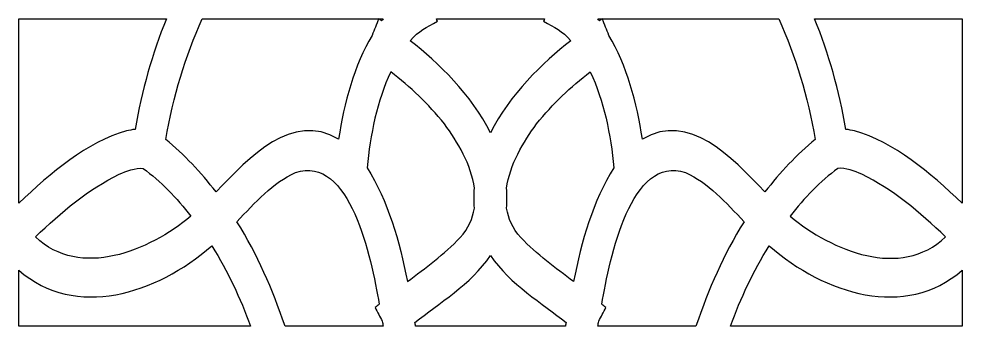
# Model space of a CAD drawing. Header units: centimetres. Extents: x 8.3 to 12.1, y -8.6 to 8.4.
# Drawn here: x 8.293 to 12.057, y 7.2 to 8.427 of the extents above; entities that cross this region are included whole.
import ezdxf

# ---------------------------------------------------------------- set-up
doc = ezdxf.new("R2010")
doc.units = ezdxf.units.CM
doc.header["$MEASUREMENT"] = 0
doc.layers.add('layer 1', color=7, linetype='Continuous')

msp = doc.modelspace()

# ---------------------------------------------------------------- linework, layer by layer
at = {"layer": 'layer 1', "color": 7, "lineweight": 30}
for points, knots in [([(8.88173, 8.42707), (8.68545, 8.42707), (8.48918, 8.42707), (8.29291, 8.42707), (8.29291, 8.42707), (8.29291, 8.18177), (8.29291, 7.93649), (8.29291, 7.6912), (8.29291, 7.6912), (8.42037, 7.81287), (8.565, 7.93483), (8.72195, 7.97967), (8.72195, 7.97967), (8.7336, 7.98204), (8.74505, 7.98446), (8.7568, 7.98575), (8.7568, 7.98575), (8.78321, 8.1412), (8.82525, 8.28805), (8.88173, 8.42707)], [0, 0, 0, 0, 0.1666667, 0.1666667, 0.1666667, 0.1666667, 0.3333333, 0.3333333, 0.3333333, 0.3333333, 0.5, 0.5, 0.5, 0.5, 0.6666667, 0.6666667, 0.6666667, 0.6666667, 1, 1, 1, 1]), ([(9.7288, 8.42707), (9.49418, 8.42707), (9.25956, 8.42707), (9.02493, 8.42707), (9.02493, 8.42707), (8.95685, 8.27697), (8.90813, 8.11742), (8.87893, 7.94531), (8.87893, 7.94531), (8.95235, 7.88571), (9.01914, 7.81421), (9.07987, 7.73564), (9.07987, 7.73564), (9.21541, 7.87618), (9.38144, 8.05694), (9.5689, 7.94703), (9.5689, 7.94703), (9.5901, 8.09075), (9.63127, 8.24291), (9.70232, 8.36109), (9.70232, 8.36109), (9.71115, 8.38307), (9.71998, 8.40507), (9.7288, 8.42707)], [0, 0, 0, 0, 0.1428571, 0.1428571, 0.1428571, 0.1428571, 0.2857143, 0.2857143, 0.2857143, 0.2857143, 0.4285714, 0.4285714, 0.4285714, 0.4285714, 0.5714286, 0.5714286, 0.5714286, 0.5714286, 0.7142857, 0.7142857, 0.7142857, 0.7142857, 1, 1, 1, 1]), ([(9.74618, 8.42707), (9.74042, 8.42707), (9.73465, 8.42707), (9.72889, 8.42707), (9.72889, 8.42707), (9.73274, 8.42455), (9.73657, 8.42203), (9.74042, 8.41951), (9.74042, 8.41951), (9.74235, 8.42208), (9.74427, 8.4246), (9.74618, 8.42707)], [0, 0, 0, 0, 0.25, 0.25, 0.25, 0.25, 0.5, 0.5, 0.5, 0.5, 1, 1, 1, 1]), ([(10.39018, 8.42707), (10.24654, 8.42707), (10.10292, 8.42707), (9.95928, 8.42707), (9.95928, 8.42707), (9.96054, 8.42393), (9.9618, 8.42079), (9.96306, 8.41765), (9.96306, 8.41765), (9.91898, 8.39312), (9.88905, 8.3798), (9.85462, 8.3399), (9.85462, 8.3399), (9.96706, 8.25183), (10.09792, 8.12477), (10.17473, 7.97146), (10.17473, 7.97146), (10.25153, 8.12477), (10.3824, 8.25183), (10.49484, 8.3399), (10.49484, 8.3399), (10.46041, 8.3798), (10.43047, 8.39312), (10.3864, 8.41765), (10.3864, 8.41765), (10.38765, 8.42079), (10.38891, 8.42393), (10.39018, 8.42707)], [0, 0, 0, 0, 0.125, 0.125, 0.125, 0.125, 0.25, 0.25, 0.25, 0.25, 0.375, 0.375, 0.375, 0.375, 0.5, 0.5, 0.5, 0.5, 0.625, 0.625, 0.625, 0.625, 0.75, 0.75, 0.75, 0.75, 1, 1, 1, 1]), ([(10.62057, 8.42707), (10.61481, 8.42707), (10.60904, 8.42707), (10.60328, 8.42707), (10.60328, 8.42707), (10.60519, 8.4246), (10.60711, 8.42208), (10.60904, 8.41951), (10.60904, 8.41951), (10.61288, 8.42203), (10.61673, 8.42455), (10.62057, 8.42707)], [0, 0, 0, 0, 0.25, 0.25, 0.25, 0.25, 0.5, 0.5, 0.5, 0.5, 1, 1, 1, 1]), ([(11.32452, 8.42707), (11.0899, 8.42707), (10.85528, 8.42707), (10.62065, 8.42707), (10.62065, 8.42707), (10.62948, 8.40507), (10.63831, 8.38307), (10.64714, 8.36109), (10.64714, 8.36109), (10.71819, 8.24291), (10.75936, 8.09075), (10.78056, 7.94703), (10.78056, 7.94703), (10.96801, 8.05694), (11.13404, 7.87618), (11.26959, 7.73564), (11.26959, 7.73564), (11.33031, 7.81421), (11.39711, 7.88571), (11.47053, 7.94531), (11.47053, 7.94531), (11.44133, 8.11742), (11.39261, 8.27697), (11.32452, 8.42707)], [0, 0, 0, 0, 0.1428571, 0.1428571, 0.1428571, 0.1428571, 0.2857143, 0.2857143, 0.2857143, 0.2857143, 0.4285714, 0.4285714, 0.4285714, 0.4285714, 0.5714286, 0.5714286, 0.5714286, 0.5714286, 0.7142857, 0.7142857, 0.7142857, 0.7142857, 1, 1, 1, 1]), ([(12.05654, 8.42707), (11.86027, 8.42707), (11.66401, 8.42707), (11.46773, 8.42707), (11.46773, 8.42707), (11.52421, 8.28805), (11.56626, 8.1412), (11.59266, 7.98575), (11.59266, 7.98575), (11.60441, 7.98446), (11.61586, 7.98204), (11.62751, 7.97967), (11.62751, 7.97967), (11.78445, 7.93483), (11.92909, 7.81287), (12.05654, 7.6912), (12.05654, 7.6912), (12.05654, 7.93649), (12.05654, 8.18177), (12.05654, 8.42707)], [0, 0, 0, 0, 0.1666667, 0.1666667, 0.1666667, 0.1666667, 0.3333333, 0.3333333, 0.3333333, 0.3333333, 0.5, 0.5, 0.5, 0.5, 0.6666667, 0.6666667, 0.6666667, 0.6666667, 1, 1, 1, 1]), ([(10.11067, 7.75131), (10.10856, 7.72495), (10.10839, 7.69812), (10.11048, 7.67087), (10.11048, 7.67087), (10.1039, 7.62981), (10.08644, 7.59019), (10.0542, 7.55404), (10.0542, 7.55404), (9.98984, 7.48586), (9.91495, 7.43313), (9.84352, 7.37749), (9.84352, 7.37749), (9.81156, 7.5392), (9.76554, 7.70063), (9.68212, 7.83266), (9.68212, 7.83266), (9.69474, 7.9634), (9.72261, 8.1007), (9.77664, 8.21508), (9.77664, 8.21508), (9.85442, 8.15597), (9.92612, 8.08734), (9.99078, 8.00731), (9.99078, 8.00731), (10.04433, 7.93613), (10.09781, 7.84351), (10.11067, 7.75131)], [0, 0, 0, 0, 0.125, 0.125, 0.125, 0.125, 0.25, 0.25, 0.25, 0.25, 0.375, 0.375, 0.375, 0.375, 0.5, 0.5, 0.5, 0.5, 0.625, 0.625, 0.625, 0.625, 0.75, 0.75, 0.75, 0.75, 1, 1, 1, 1]), ([(10.23879, 7.75131), (10.24091, 7.72495), (10.24107, 7.69812), (10.23898, 7.67087), (10.23898, 7.67087), (10.24556, 7.62982), (10.26302, 7.59019), (10.29526, 7.55404), (10.29526, 7.55404), (10.35962, 7.48586), (10.43452, 7.43313), (10.50593, 7.37749), (10.50593, 7.37749), (10.53789, 7.53919), (10.58391, 7.70063), (10.66733, 7.83266), (10.66733, 7.83266), (10.65471, 7.9634), (10.62684, 8.1007), (10.57282, 8.21508), (10.57282, 8.21508), (10.49504, 8.15597), (10.42334, 8.08734), (10.35867, 8.00731), (10.35867, 8.00731), (10.30513, 7.93613), (10.25165, 7.84351), (10.23879, 7.75131)], [0, 0, 0, 0, 0.125, 0.125, 0.125, 0.125, 0.25, 0.25, 0.25, 0.25, 0.375, 0.375, 0.375, 0.375, 0.5, 0.5, 0.5, 0.5, 0.625, 0.625, 0.625, 0.625, 0.75, 0.75, 0.75, 0.75, 1, 1, 1, 1]), ([(9.35486, 7.1998), (9.4854, 7.1998), (9.61595, 7.1998), (9.74649, 7.1998), (9.74649, 7.1998), (9.74531, 7.20653), (9.74413, 7.21326), (9.74294, 7.22), (9.74294, 7.22), (9.73335, 7.23794), (9.72374, 7.25588), (9.71414, 7.27382), (9.71414, 7.27382), (9.71978, 7.27839), (9.72543, 7.28296), (9.73107, 7.28754), (9.73107, 7.28754), (9.69835, 7.47378), (9.61326, 7.88677), (9.39679, 7.81287), (9.39679, 7.81287), (9.30754, 7.77547), (9.234, 7.6909), (9.1628, 7.61704), (9.1628, 7.61704), (9.2455, 7.48495), (9.30429, 7.34776), (9.35486, 7.1998)], [0, 0, 0, 0, 0.125, 0.125, 0.125, 0.125, 0.25, 0.25, 0.25, 0.25, 0.375, 0.375, 0.375, 0.375, 0.5, 0.5, 0.5, 0.5, 0.625, 0.625, 0.625, 0.625, 0.75, 0.75, 0.75, 0.75, 1, 1, 1, 1]), ([(10.60297, 7.1998), (10.73352, 7.1998), (10.86405, 7.1998), (10.9946, 7.1998), (10.9946, 7.1998), (11.04518, 7.34776), (11.10396, 7.48495), (11.18665, 7.61704), (11.18665, 7.61704), (11.11546, 7.6909), (11.04192, 7.77547), (10.95267, 7.81287), (10.95267, 7.81287), (10.7362, 7.88677), (10.6511, 7.47378), (10.61838, 7.28755), (10.61838, 7.28755), (10.62402, 7.28297), (10.62966, 7.2784), (10.63531, 7.27382), (10.63531, 7.27382), (10.62571, 7.25588), (10.61611, 7.23794), (10.60651, 7.21999), (10.60651, 7.21999), (10.60533, 7.21326), (10.60415, 7.20653), (10.60297, 7.1998)], [0, 0, 0, 0, 0.125, 0.125, 0.125, 0.125, 0.25, 0.25, 0.25, 0.25, 0.375, 0.375, 0.375, 0.375, 0.5, 0.5, 0.5, 0.5, 0.625, 0.625, 0.625, 0.625, 0.75, 0.75, 0.75, 0.75, 1, 1, 1, 1]), ([(8.97912, 7.6393), (8.92362, 7.71118), (8.85825, 7.77933), (8.78888, 7.82983), (8.78888, 7.82983), (8.75748, 7.83384), (8.72209, 7.81851), (8.69287, 7.8062), (8.69287, 7.8062), (8.57219, 7.74852), (8.46083, 7.65465), (8.35909, 7.55627), (8.35909, 7.55627), (8.53769, 7.386), (8.81262, 7.49941), (8.97912, 7.6393)], [0, 0, 0, 0, 0.2, 0.2, 0.2, 0.2, 0.4, 0.4, 0.4, 0.4, 0.6, 0.6, 0.6, 0.6, 1, 1, 1, 1]), ([(11.37034, 7.6393), (11.42584, 7.71118), (11.49121, 7.77933), (11.56058, 7.82983), (11.56058, 7.82983), (11.59197, 7.83384), (11.62737, 7.81851), (11.6566, 7.8062), (11.6566, 7.8062), (11.77727, 7.74852), (11.88863, 7.65465), (11.99036, 7.55627), (11.99036, 7.55627), (11.81176, 7.386), (11.53683, 7.49941), (11.37034, 7.6393)], [0, 0, 0, 0, 0.2, 0.2, 0.2, 0.2, 0.4, 0.4, 0.4, 0.4, 0.6, 0.6, 0.6, 0.6, 1, 1, 1, 1]), ([(8.29291, 7.42286), (8.29291, 7.3485), (8.29291, 7.27415), (8.29291, 7.1998), (8.29291, 7.1998), (8.60102, 7.1998), (8.90913, 7.1998), (9.21725, 7.1998), (9.21725, 7.1998), (9.17579, 7.31228), (9.1273, 7.41808), (9.0632, 7.52048), (9.0632, 7.52048), (8.84074, 7.32691), (8.5184, 7.22662), (8.29291, 7.42286)], [0, 0, 0, 0, 0.2, 0.2, 0.2, 0.2, 0.4, 0.4, 0.4, 0.4, 0.6, 0.6, 0.6, 0.6, 1, 1, 1, 1]), ([(11.13221, 7.1998), (11.44033, 7.1998), (11.74844, 7.1998), (12.05654, 7.1998), (12.05654, 7.1998), (12.05654, 7.27415), (12.05654, 7.3485), (12.05654, 7.42286), (12.05654, 7.42286), (11.83106, 7.22662), (11.50871, 7.32691), (11.28626, 7.52048), (11.28626, 7.52048), (11.22215, 7.41808), (11.17368, 7.31228), (11.13221, 7.1998)], [0, 0, 0, 0, 0.2, 0.2, 0.2, 0.2, 0.4, 0.4, 0.4, 0.4, 0.6, 0.6, 0.6, 0.6, 1, 1, 1, 1]), ([(9.87569, 7.1998), (10.07505, 7.1998), (10.27441, 7.1998), (10.47377, 7.1998), (10.47377, 7.1998), (10.47465, 7.20479), (10.47553, 7.2098), (10.47641, 7.21481), (10.47641, 7.21481), (10.38269, 7.28898), (10.25257, 7.36731), (10.17473, 7.48149), (10.17473, 7.48149), (10.09688, 7.36731), (9.96677, 7.28898), (9.87305, 7.21481), (9.87305, 7.21481), (9.87393, 7.2098), (9.87481, 7.20479), (9.87569, 7.1998)], [0, 0, 0, 0, 0.1666667, 0.1666667, 0.1666667, 0.1666667, 0.3333333, 0.3333333, 0.3333333, 0.3333333, 0.5, 0.5, 0.5, 0.5, 0.6666667, 0.6666667, 0.6666667, 0.6666667, 1, 1, 1, 1])]:
    msp.add_open_spline(points, degree=3, knots=knots, dxfattribs=at)

doc.saveas('drawing.dxf')
